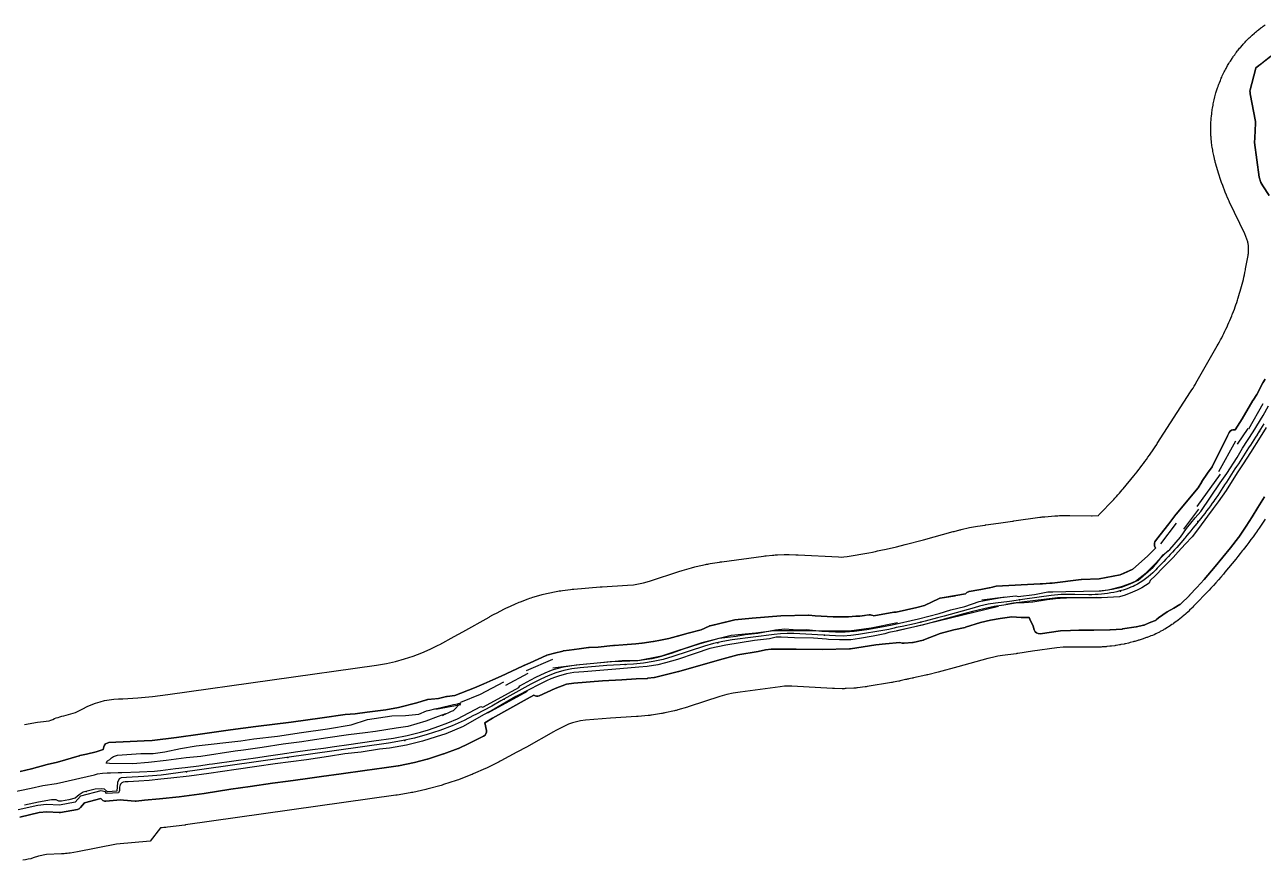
# Model space of a CAD drawing. Header units: inches. Extents: x 91426 to 118597, y 433843 to 446922.
# Drawn here: x 114299 to 115475, y 437360 to 438154 of the extents above; entities that cross this region are included whole.
import ezdxf

# ---------------------------------------------------------------- set-up
doc = ezdxf.new("R2010")
doc.units = ezdxf.units.IN
doc.header["$MEASUREMENT"] = 0
for name, color, linetype, true_color in [('As_waterkering_PWK', 7, 'Continuous', 0x8b0648), ('Beschermingszone_PWK', 7, 'Continuous', 0xde06d3), ('Kernzone_PWK', 7, 'Continuous', 0x33065f), ('Kruinlijnen_PWK', 7, 'Continuous', 0xda0676), ('Kunstwerken_PWK', 7, 'Continuous', 0x2f0602), ('Leggerbermen_PWK', 7, 'Continuous', 0xd60719), ('Referentiepunten_PWK', 7, 'Continuous', 0x7e0730)]:
    doc.layers.add(name, color=color, linetype=linetype, true_color=true_color)

msp = doc.modelspace()

# ---------------------------------------------------------------- linework, layer by layer
at = {"layer": 'As_waterkering_PWK'}
for points in [[(115475.5804, 437774.9307), (115474.0664, 437772.3456), (115472.5193, 437769.7753), (115470.9415, 437767.2237), (115469.3372, 437764.6975), (115469.1662, 437764.4321), (115467.7067, 437762.1704), (115466.0801, 437759.6497), (115464.4535, 437757.1289), (115462.8269, 437754.6082), (115462.6324, 437754.3068), (115461.2003, 437752.0874), (115459.5737, 437749.5667), (115457.9471, 437747.0459), (115456.3205, 437744.5252), (115454.6939, 437742.0045), (115453.0673, 437739.4837), (115451.4407, 437736.963), (115449.8141, 437734.4422), (115448.1875, 437731.9215), (115446.5609, 437729.4007), (115444.9343, 437726.88), (115443.3077, 437724.3592), (115441.6811, 437721.8385), (115440.0545, 437719.3177), (115439.321, 437718.181), (115438.4279, 437716.797), (115437.4713, 437715.3145), (115436.7981, 437714.2747), (115435.1562, 437711.7675), (115433.4943, 437709.2699), (115431.8139, 437706.7847), (115430.1153, 437704.3119), (115428.4013, 437701.8558), (115428.355, 437701.7899), (115426.6635, 437699.4042), (115424.9107, 437696.9697), (115423.1399, 437694.548), (115421.3513, 437692.1396), (115419.545, 437689.7443), (115417.7221, 437687.3639), (115416.5294, 437685.8257), (115415.8776, 437684.9915), (115414.0208, 437682.6394), (115412.1446, 437680.2985), (115410.2584, 437677.9802), (115410.2512, 437677.9714), (115408.3493, 437675.6513), (115406.4474, 437673.3313), (115404.7389, 437671.2471), (115404.5455, 437671.0112), (115402.6436, 437668.6911), (115400.7417, 437666.371), (115400.0819, 437665.5661), (115398.8321, 437664.0536), (115396.9001, 437661.7623), (115394.9388, 437659.4922), (115392.9505, 437657.2458), (115390.9353, 437655.0234), (115388.8954, 437652.8271), (115387.4567, 437651.3096), (115386.8269, 437650.6508), (115384.9653, 437648.7035), (115384.7538, 437648.4823), (115382.6808, 437646.3138), (115380.6077, 437644.1453), (115378.5346, 437641.9768), (115376.4615, 437639.8083), (115374.3885, 437637.6399), (115372.9547, 437636.1401), (115372.2986, 437635.462), (115370.1715, 437633.3729), (115367.9513, 437631.3555), (115365.6545, 437629.4258), (115363.2846, 437627.5867), (115360.845, 437625.841), (115358.3396, 437624.1912), (115355.772, 437622.6399), (115354.9518, 437622.1875)], [(115354.9518, 437622.1875), (115353.1573, 437621.1957), (115351.6233, 437620.4065), (115350.392, 437619.9656), (115347.5996, 437618.9221), (115347.4428, 437618.8635), (115344.7747, 437617.9095), (115341.9225, 437616.9829), (115339.0429, 437616.142), (115336.1394, 437615.3879), (115333.2145, 437614.7212), (115330.2709, 437614.1425), (115327.3114, 437613.6523), (115324.3384, 437613.2512), (115321.3547, 437612.9394), (115318.3631, 437612.7173), (115315.3661, 437612.585), (115312.3855, 437612.5429), (115312.13, 437612.5434), (115309.3665, 437612.5524), (115296.22, 437612.5953), (115291.3616, 437612.6112), (115283.0329, 437612.6148), (115273.5862, 437611.8558), (115248.6775, 437608.3051), (115234.2577, 437606.0561), (115220.9711, 437604.3912), (115213.7524, 437603.4103), (115205.7798, 437601.4756), (115200.4949, 437600.1002), (115172.1243, 437592.2783), (115165.8206, 437590.6183), (115153.9047, 437587.4803), (115144.0543, 437584.9424), (115132.225, 437582.3578), (115126.4335, 437581.229), (115124.5605, 437580.6454), (115119.3925, 437579.4908), (115113.97, 437578.4357), (115090.7785, 437574.5847), (115083.5305, 437573.6518), (115076.2336, 437573.2507), (115068.927, 437573.3836), (115029.3098, 437575.554), (115023.0561, 437575.7007), (115016.8054, 437575.4561), (115010.5823, 437574.8211), (114970.8945, 437569.5128), (114961.9457, 437568.0393), (114953.1022, 437566.0276), (114944.3965, 437563.4852), (114914.3768, 437553.7239), (114905.2019, 437551.0605), (114895.8761, 437548.9866), (114886.4372, 437547.5105), (114876.9235, 437546.6383), (114851.649, 437545.1309), (114826.4479, 437543.0412), (114818.6542, 437542.0856), (114810.9596, 437540.5215), (114803.4113, 437538.3585), (114796.0561, 437535.6099), (114788.9392, 437532.2926), (114781.5074, 437528.4666), (114779.6281, 437527.4822), (114776.7359, 437525.9001), (114751.2282, 437511.58), (114742.4929, 437506.7897), (114727.3951, 437498.7051), (114725.2645, 437497.6478)], [(114725.2645, 437497.6478), (114716.1996, 437493.0666), (114704.7356, 437487.9963), (114693.0318, 437483.5071), (114681.1177, 437479.6101), (114669.0232, 437476.3152), (114656.7788, 437473.6308), (114644.4152, 437471.5634), (114444.7156, 437443.2976), (114428.3811, 437441.2592), (114411.9883, 437439.7597), (114395.555, 437438.8006), (114390.6825, 437438.6196), (114388.6667, 437437.4986), (114387.0606, 437434.2393), (114386.5475, 437425.8442), (114377.5517, 437425.1827), (114374.6412, 437427.8286), (114371.4662, 437428.2254), (114365.91, 437427.8286), (114354.5329, 437424.9181), (114350.5641, 437422.5369), (114346.9922, 437419.3619), (114340.7745, 437417.6421), (114333.763, 437416.4515), (114331.2495, 437416.3192), (114328.7359, 437417.6421), (114324.5026, 437417.6421), (114312.0671, 437415.3931), (114298.838, 437412.4827)]]:
    msp.add_lwpolyline(points, dxfattribs=at)
at = {"layer": 'Beschermingszone_PWK'}
for points in [[(114298.7196, 437489.1958), (114311.1551, 437491.4448, -0.03719025), (114322.2359, 437492.6078, -0.048722838), (114335.9449, 437497.5782), (114347.322, 437500.4887), (114352.2163, 437503.0453), (114354.2321, 437504.1663, -0.118139208), (114387.8979, 437513.5679), (114391.9774, 437513.7194), (114406.3858, 437514.5604), (114420.3193, 437515.8349), (114434.816, 437517.6439), (114632.9734, 437545.6915), (114642.5544, 437547.2935), (114651.1244, 437549.1724), (114659.5893, 437551.4785), (114667.9281, 437554.206), (114676.1196, 437557.3481), (114684.0958, 437560.8757), (114691.6801, 437564.7087), (114693.0149, 437565.3711), (114706.7587, 437572.7307), (114714.8389, 437577.1616), (114740.0208, 437591.2989, -0.002747343), (114740.7417, 437591.6984), (114743.6338, 437593.2805, -0.00451528), (114744.828, 437593.9198), (114746.9422, 437595.0272), (114754.6098, 437598.9747, -0.009817884), (114757.2542, 437600.2711), (114764.3712, 437603.5883, -0.01963746), (114769.8024, 437605.8647), (114777.1576, 437608.6133, -0.019637628), (114782.7507, 437610.4566), (114790.299, 437612.6196, -0.01963737), (114796.0194, 437614.0184), (114803.7141, 437615.5825, -0.019637616), (114809.5267, 437616.5281), (114817.3204, 437617.4837, -0.009818019), (114820.2501, 437617.7847), (114845.4512, 437619.8744, -0.005790515), (114847.1839, 437619.9979), (114871.2659, 437621.4342), (114877.2105, 437621.9792), (114881.9275, 437622.7168), (114886.5881, 437623.7533), (114892.3209, 437625.4175), (114921.2046, 437634.8093, -0.007559025), (114923.3714, 437635.4778), (114932.0771, 437638.0203, -0.015119444), (114936.4665, 437639.1594), (114945.3099, 437641.171, -0.015119028), (114949.76, 437642.0427), (114958.7089, 437643.5163, -0.00755912), (114960.9517, 437643.8508), (115000.6395, 437649.1591, -0.007820606), (115002.9694, 437649.4338), (115009.1925, 437650.0687, -0.015642561), (115013.8725, 437650.3987), (115020.1232, 437650.6433, -0.015642308), (115024.8146, 437650.6801), (115031.0683, 437650.5334, -0.007820789), (115033.4126, 437650.4417), (115071.6611, 437648.3463), (115074.8555, 437648.2882), (115076.6761, 437648.3882), (115079.8448, 437648.7961), (115100.6621, 437652.2529), (115104.0508, 437652.9123), (115105.3206, 437653.196, -0.023221823), (115112.0856, 437654.8438), (115117.0445, 437655.8103), (115126.6873, 437657.9171), (115134.9986, 437660.0586), (115152.607, 437664.6955), (115180.5607, 437672.4025, -0.003603913), (115181.605, 437672.6824), (115186.8899, 437674.0578, -0.004136595), (115188.0934, 437674.3604), (115196.066, 437676.2951, -0.0257553), (115203.6535, 437677.7272), (115210.8721, 437678.7082, -0.002601602), (115211.646, 437678.8093), (115223.814, 437680.334), (115237.1199, 437682.4092, -0.003280312), (115238.0932, 437682.5545), (115263.002, 437686.1052, -0.015355921), (115267.5794, 437686.6149), (115277.026, 437687.3739, -0.020156862), (115283.0658, 437687.6148), (115291.5005, 437687.6111), (115311.975, 437687.5446), (115312.7506, 437687.5555), (115318.4546, 437687.7314), (115318.5241, 437687.7854), (115318.6565, 437687.9011), (115319.0315, 437688.2694), (115333.1359, 437703.023), (115334.2036, 437704.1492), (115335.6773, 437705.7358), (115337.0879, 437707.2915), (115338.4797, 437708.8639), (115339.8526, 437710.453), (115341.2545, 437712.1156), (115342.1732, 437713.2275), (115352.1686, 437725.4206), (115353.7937, 437727.418), (115355.3242, 437729.3277), (115356.894, 437731.3162), (115357.3457, 437731.8942), (115358.314, 437733.143), (115359.8302, 437735.123), (115361.3036, 437737.0768), (115362.7625, 437739.0413), (115364.2069, 437741.0166), (115365.6386, 437743.005), (115367.0124, 437744.9427), (115368.4522, 437747.0055), (115369.8378, 437749.0225), (115371.2084, 437751.0497), (115372.564, 437753.0869), (115373.9475, 437755.1995), (115374.4835, 437756.0274), (115406.1233, 437805.0597), (115407.3888, 437807.0515), (115408.4933, 437808.8376), (115409.5762, 437810.6368), (115410.693, 437812.5437), (115411.2065, 437813.4389), (115431.3709, 437848.829), (115432.376, 437850.6097), (115433.4904, 437852.626), (115434.6215, 437854.7198), (115434.9952, 437855.4229), (115435.6027, 437856.5795), (115436.7319, 437858.7698), (115436.9965, 437859.2913), (115437.6769, 437860.6482), (115438.7066, 437862.7438), (115439.6877, 437864.7901), (115440.7661, 437867.0973), (115441.5872, 437868.902), (115442.5246, 437871.0117), (115443.4291, 437873.1012), (115444.3134, 437875.1994), (115445.2043, 437877.3714), (115445.6931, 437878.5897), (115445.9837, 437879.3244), (115446.8443, 437881.5435), (115447.647, 437883.6742), (115448.4292, 437885.8125), (115449.1907, 437887.9583), (115449.9314, 437890.1113), (115450.6009, 437892.1198), (115451.027, 437893.4599), (115451.4041, 437894.6097), (115452.0287, 437896.6117), (115452.686, 437898.7916), (115453.3221, 437900.9778), (115453.9372, 437903.17), (115454.5311, 437905.3681), (115455.1037, 437907.5717), (115455.6551, 437909.7808), (115456.1852, 437911.9951), (115456.6939, 437914.2144), (115457.1812, 437916.4386), (115457.647, 437918.6673), (115458.1087, 437920.9879), (115458.3166, 437922.0737), (115460.6745, 437934.5434), (115460.8786, 437935.7561), (115460.9989, 437936.6167), (115461.0948, 437937.4804), (115461.166, 437938.3464), (115461.2126, 437939.2142), (115461.2346, 437940.0829), (115461.2319, 437940.9519), (115461.2044, 437941.8204), (115461.1438, 437942.8309), (115461.0846, 437943.4773), (115460.9744, 437944.4165), (115460.8487, 437945.2763), (115460.6986, 437946.1322), (115460.5242, 437946.9835), (115460.3865, 437947.5707), (115457.4761, 437955.2531), (115443.1877, 437985.3842), (115442.7125, 437986.397, -0.004235182), (115442.1827, 437987.5518), (115440.9499, 437990.2997, -0.00640067), (115440.1864, 437992.0615), (115439.0289, 437994.8291, -0.006401146), (115438.3107, 437996.61), (115437.2245, 437999.4063, -0.006400741), (115436.5522, 438001.2049), (115435.5378, 438004.0281, -0.006400948), (115434.9118, 438005.8434), (115433.9649, 438008.7072, -0.003423145), (115433.6492, 438009.6844), (115433.4856, 438010.2031), (115432.6776, 438012.8532), (115430.1688, 438021.3477, -0.003287266), (115429.8957, 438022.2953), (115429.5799, 438023.4185, -0.011668309), (115428.7116, 438026.8091), (115428.0292, 438029.7586, -0.016762546), (115427.0608, 438034.6918), (115426.5821, 438037.6526, -0.016762596), (115425.9463, 438042.6396), (115425.6644, 438045.6539, -0.011659109), (115425.4199, 438049.1426), (115425.3669, 438050.2777, -0.008384661), (115425.2918, 438052.7918), (115425.268, 438054.609, -0.013479408), (115425.324, 438058.6517), (115425.4471, 438061.6666, -0.016762662), (115425.8205, 438066.6801), (115426.1434, 438069.662, -0.016762246), (115426.8518, 438074.6391), (115427.3737, 438077.5927, -0.016762347), (115428.4139, 438082.5112), (115429.1326, 438085.4232, -0.01676249), (115430.5, 438090.261), (115431.4237, 438093.1547, -0.009827431), (115432.3751, 438095.9449), (115432.5288, 438096.368, -0.008382579), (115433.4265, 438098.7169), (115434.3593, 438101.04, -0.015313133), (115436.2004, 438105.2477), (115437.4897, 438107.9646, -0.01676246), (115439.796, 438112.4317), (115441.2606, 438115.0492, -0.016762608), (115443.861, 438119.3518), (115445.5143, 438121.8909, -0.011191282), (115447.4085, 438124.6624), (115447.9684, 438125.4435, -0.008385022), (115449.4679, 438127.463), (115450.6824, 438129.0426, -0.013947257), (115453.3238, 438132.2866), (115455.2918, 438134.5705, -0.016762584), (115458.6994, 438138.2668), (115460.8051, 438140.4027, -0.016762389), (115464.4526, 438143.8624), (115466.6967, 438145.8524, -0.016762495), (115470.5678, 438149.06), (115472.9402, 438150.8952, -0.016762414), (115477.0175, 438153.8362)], [(115476.8291, 437817.2604), (115474.8244, 437813.7421), (115468.9159, 437802.6374), (115465.461, 437797.3339, 0.013566188), (115465.3191, 437797.1027), (115455.2159, 437779.5844), (115448.5252, 437769.1247), (115447.906, 437769.2197, 0.325668764), (115442.6758, 437766.5136), (115441.0855, 437763.3331), (115426.4284, 437733.8374), (115422.0542, 437727.8256), (115416.7971, 437719.96, 0.01059522), (115416.6831, 437719.7814), (115413.1768, 437714.0211), (115392.2517, 437689.115, 0.018668553), (115392.0224, 437688.8205), (115385.4602, 437679.7075), (115377.0842, 437669.4892), (115372.6697, 437663.737, 0.257517408), (115371.9456, 437658.9615), (115372.7155, 437656.8758), (115365.3198, 437649.1194), (115351.2726, 437636.8146), (115339.1538, 437631.3781), (115319.141, 437627.6852), (115302.5162, 437627.0741), (115302.2822, 437627.0636), (115274.4933, 437623.4199), (115272.4544, 437623.3222), (115265.4298, 437622.9376), (115265.1966, 437622.9237), (115263.1499, 437622.8086), (115221.604, 437620.4722), (115218.7908, 437619.8858), (115217.8609, 437619.6922), (115215.0637, 437619.1096), (115214.8467, 437619.0658), (115206.8438, 437617.3976), (115205.0329, 437617.0832), (115195.9756, 437615.5042), (115195.4816, 437615.414), (115195.0327, 437615.2384, 0.073861284), (115193.7579, 437614.508), (115192.3772, 437613.419), (115183.2273, 437611.608), (115168.3313, 437609.1969, 0.051872579), (115167.3325, 437608.9268), (115167.1783, 437608.8673), (115153.2458, 437602.4122), (115146.0486, 437600.4455), (115146.1266, 437600.4692), (115126.3865, 437595.8518), (115126.2669, 437595.8534), (115125.2904, 437595.8665, 0.046405267), (115124.3672, 437595.7932), (115105.308, 437592.4823), (115103.1694, 437593.2177, 0.119474185), (115100.8238, 437593.4373), (115092.0473, 437592.1608), (115088.7446, 437592.2594, 0.030885037), (115088.1278, 437592.2397), (115081.2624, 437591.5948), (115066.6467, 437591.4294), (115049.7077, 437592.4639), (115043.5693, 437592.9653), (115043.3065, 437592.9842), (115017.0237, 437592.3462), (114989.8681, 437590.3114), (114989.7487, 437590.2991), (114973.1462, 437588.5906), (114970.8198, 437588.077), (114949.7353, 437583.0081, 0.020063483), (114949.3494, 437582.8987), (114948.9975, 437582.7834), (114941.448, 437579.0265), (114929.0177, 437575.8793), (114910.6702, 437570.9039), (114910.5301, 437570.8751), (114902.7386, 437569.2744), (114902.6404, 437569.2542), (114896.1486, 437568.2189), (114895.6325, 437568.1366), (114885.3059, 437566.4897), (114885.0708, 437566.4676), (114879.4354, 437565.9381), (114858.8659, 437564.3426), (114857.9747, 437564.2484), (114857.6805, 437564.0769), (114857.5727, 437564.2059), (114843.6015, 437562.7291), (114834.8749, 437562.3996, 0.025406057), (114834.3691, 437562.3547), (114825.3243, 437561.0863), (114815.9837, 437559.7378), (114810.6512, 437559.0972, 0.031312763), (114810.0359, 437558.9839), (114801.9181, 437556.9561), (114794.8573, 437555.0413, 0.042384644), (114794.0623, 437554.7515), (114779.0904, 437547.8077), (114773.0707, 437545.2449), (114771.6476, 437544.639), (114771.5551, 437544.5997), (114751.4813, 437535.0831), (114743.6271, 437531.8126), (114735.058, 437527.71), (114726.0182, 437523.9469), (114707.409, 437516.648), (114700.1149, 437515.9599), (114699.7652, 437515.9269), (114699.4235, 437515.8453), (114691.9321, 437514.057), (114689.1342, 437513.7459), (114681.4563, 437512.8923, 0.045944455), (114680.5581, 437512.7078), (114671.2108, 437509.8738), (114654.0241, 437505.3286), (114641.7701, 437503.263), (114624.0601, 437500.9581), (114612.7372, 437499.5153), (114603.3933, 437498.6867, 0.014806409), (114603.0993, 437498.6518), (114581.5049, 437495.4396), (114552.081, 437491.4952), (114518.3437, 437487.32), (114494.238, 437484.1912), (114465.5402, 437480.0387), (114443.0887, 437476.8607), (114420.0375, 437474.0682), (114412.3358, 437473.6447), (114399.0777, 437473.1262), (114378.7319, 437472.0073, 0.333742407), (114374.1352, 437468.1419), (114373.5318, 437465.534), (114366.8321, 437463.2679), (114357.5661, 437460.9451), (114351.1923, 437459.6443, 0.020501712), (114350.7944, 437459.546), (114330.0086, 437453.4943), (114320.1628, 437451.1384), (114305.3569, 437447.0403), (114294.6862, 437444.5373)], [(114294.2947, 437401.3589), (114312.5384, 437405.5289), (114319.8626, 437406.3427), (114331.666, 437405.573, 0.061901564), (114332.8972, 437405.6451), (114348.929, 437408.5983, 0.174086748), (114351.85, 437410.2976), (114355.7713, 437414.9607), (114371.2646, 437418.9933), (114371.2741, 437418.9766, 0.291168291), (114376.0233, 437416.474), (114389.771, 437417.5995), (114392.6766, 437417.4914), (114403.9884, 437416.5612, 0.046316402), (114404.9127, 437416.5709), (114412.5589, 437417.3619), (114426.8379, 437418.6841), (114445.4606, 437420.5463), (114469.28, 437423.74), (114494.5863, 437427.7148), (114513.0598, 437430.4858), (114534.2031, 437433.3931), (114549.269, 437435.5075), (114565.4206, 437437.6258), (114580.8925, 437439.8739), (114599.4297, 437442.2572), (114622.0762, 437445.7005), (114640.1435, 437448.2062), (114653.4807, 437449.9229, 0.019872352), (114653.8724, 437449.9893), (114668.9537, 437453.1643, 0.013278405), (114669.212, 437453.2258), (114681.1183, 437456.4008, 0.010081291), (114681.312, 437456.4567), (114696.6578, 437461.2192, 0.013129161), (114696.9064, 437461.3036), (114710.5325, 437466.3307, 0.021898705), (114710.9362, 437466.5), (114720.6517, 437471.0859), (114734.7365, 437478.2003, 0.334827228), (114737.3929, 437483.6042), (114735.9872, 437490.9407), (114743.2526, 437495.1256), (114776.1192, 437513.6048), (114782.4185, 437517.0324, 0.277712706), (114787.54, 437516.4321), (114802.8055, 437523.3427), (114813.3754, 437527.3969), (114820.5309, 437528.379), (114847.7283, 437530.671), (114866.0505, 437531.5178), (114879.5229, 437532.5956), (114890.1382, 437533.0538, 0.024700806), (114890.6298, 437533.0994), (114896.561, 437533.9468, 0.022908719), (114897.0109, 437534.0322), (114919.774, 437539.447, 0.011644077), (114919.9992, 437539.5062), (114958.6053, 437550.612), (114976.1363, 437555.4727), (114995.3149, 437558.6039, 0.014204944), (114995.5938, 437558.6577), (115002.4199, 437560.1746), (115007.8416, 437560.6565), (115031.6704, 437560.7875), (115056.5791, 437560.5225), (115082.3219, 437561.0533, 0.035265197), (115083.0234, 437561.1174), (115107.2087, 437565.0606), (115116.4248, 437565.9693), (115129.9846, 437567.2019), (115132.0924, 437566.5605, 0.094922213), (115133.9633, 437566.3612), (115141.9008, 437567.0226, 0.037988004), (115142.6499, 437567.1427), (115152.0426, 437569.3917, 0.033884367), (115152.6887, 437569.5936), (115168.4251, 437575.706), (115181.2866, 437579.05), (115191.9152, 437581.412, 0.024406434), (115192.3857, 437581.5409), (115206.692, 437586.223), (115216.1636, 437588.2708), (115225.1171, 437589.9577), (115236.4808, 437591.5811), (115245.1723, 437590.8362, 0.018173076), (115245.5352, 437590.8183), (115252.7662, 437590.7256), (115253.5357, 437589.1385), (115256.613, 437582.5154), (115257.6485, 437579.0103, 0.373581293), (115263.1739, 437575.4806), (115282.5903, 437578.3474), (115291.9401, 437578.6036), (115300.0474, 437578.7954), (115314.0507, 437578.6967), (115329.3823, 437579.0553, 0.012606794), (115329.6341, 437579.0675), (115341.099, 437579.9152, 0.020295754), (115341.5021, 437579.9615), (115354.4194, 437581.9796, 0.012284582), (115354.6611, 437582.0235), (115361.5208, 437583.4434, 0.061207267), (115362.676, 437583.8344), (115366.826, 437585.8322), (115371.8687, 437587.7993, 0.084787881), (115373.3119, 437588.6664), (115375.6708, 437590.6951), (115383.9289, 437596.2489), (115390.12, 437599.783), (115395.9829, 437603.2226, 0.062357011), (115396.968, 437603.9795), (115404.9489, 437611.8695, 0.010534724), (115405.0956, 437612.0207), (115411.931, 437619.3731), (115418.8648, 437627.0628), (115429.3442, 437639.3216), (115443.8927, 437657.1103), (115451.6178, 437667.0066, 0.016394945), (115451.8109, 437667.2715), (115458.8752, 437677.6591), (115464.5536, 437686.4935), (115469.9162, 437695.3733), (115476.3326, 437705.5705)], [(115476.8844, 437684.2212), (115475.0182, 437681.4168), (115473.1313, 437678.6262), (115471.224, 437675.8495), (115469.3505, 437673.1647), (115469.1968, 437672.9463), (115467.3468, 437670.337), (115465.3799, 437667.6051), (115463.3915, 437664.8859), (115461.3831, 437662.1814), (115459.3548, 437659.4918), (115457.3275, 437656.8444), (115455.9852, 437655.1134), (115455.2, 437654.1084), (115453.1518, 437651.5139), (115451.0452, 437648.8854), (115448.9195, 437646.2734), (115438.6877, 437633.7918), (115437.2172, 437632.0123), (115434.9317, 437629.3018), (115432.5782, 437626.5777), (115430.1922, 437623.882), (115427.774, 437621.2151), (115425.3565, 437618.6124), (115423.6706, 437616.834), (115408.9919, 437601.4797), (115408.2308, 437600.6931, -0.006362489), (115407.3344, 437599.79), (115405.2073, 437597.7009, -0.009705637), (115403.7964, 437596.368), (115401.5763, 437594.3506, -0.00970525), (115400.1148, 437593.0735), (115397.818, 437591.1438, -0.00970535), (115396.308, 437589.9244), (115393.9381, 437588.0853, -0.009705752), (115392.3819, 437586.9253), (115389.9424, 437585.1796, -0.009705197), (115388.3424, 437584.081), (115385.8369, 437582.4312, -0.009705123), (115384.1955, 437581.3955), (115381.6279, 437579.8442, -0.00984805), (115379.9225, 437578.8592), (115377.3443, 437577.4351, -0.007439932), (115376.0315, 437576.7348), (115374.4975, 437575.9456, -0.032851539), (115368.4769, 437573.3325), (115367.5712, 437573.0082), (115364.9459, 437572.0272, -0.003564773), (115364.2763, 437571.7824), (115361.6083, 437570.8284, -0.007315542), (115360.2236, 437570.3561), (115357.3714, 437569.4295, -0.007499959), (115355.9381, 437568.9875), (115353.0585, 437568.1466, -0.00750035), (115351.6125, 437567.7478), (115348.709, 437566.9936, -0.007500356), (115347.2517, 437566.6383), (115344.3268, 437565.9716, -0.007499728), (115342.8596, 437565.6603), (115339.916, 437565.0816, -0.00749997), (115338.4401, 437564.8143), (115335.4805, 437564.3242, -0.007500119), (115333.9972, 437564.1014), (115331.0242, 437563.7002, -0.007500039), (115329.5349, 437563.522), (115326.5513, 437563.2102, -0.00750018), (115325.0573, 437563.0767), (115322.0656, 437562.8546, -0.007500049), (115320.5683, 437562.7659), (115317.5713, 437562.6336, -0.00750009), (115316.072, 437562.59), (115313.0914, 437562.5479, -0.004047143), (115312.282, 437562.543), (115291.2694, 437562.6112), (115285.0274, 437562.614), (115279.1218, 437562.1395), (115256.0584, 437558.8518), (115241.9627, 437556.6534, -0.007515153), (115240.4744, 437556.4441), (115227.4459, 437554.8116), (115223.0388, 437554.2127), (115217.9727, 437552.9833), (115213.437, 437551.8029), (115185.1359, 437544.0001), (115166.5088, 437539.0949), (115156.5295, 437536.5237, -0.00926455), (115154.7271, 437536.0947), (115142.8978, 437533.5101, -0.005654727), (115141.7903, 437533.2812), (115138.6252, 437532.6643, -0.016336563), (115135.4623, 437531.8484), (115130.2944, 437530.6938, -0.006906317), (115128.9424, 437530.4113), (115123.5199, 437529.3562, -0.006906425), (115122.1606, 437529.1111), (115098.9691, 437525.2601, -0.009136881), (115097.1614, 437524.9937), (115089.9133, 437524.0609, -0.018275992), (115086.2746, 437523.7271), (115078.9778, 437523.3261, -0.018275681), (115075.3245, 437523.259), (115068.0178, 437523.3918, -0.009136838), (115066.1918, 437523.4584), (115027.3555, 437525.5861), (115023.4479, 437525.6778), (115020.3241, 437525.5555), (115016.4356, 437525.1588), (114978.2724, 437520.0544), (114971.5616, 437518.9494), (114965.6673, 437517.6085), (114959.1388, 437515.7019), (114929.838, 437506.1745, -0.007962586), (114928.316, 437505.7062), (114919.1411, 437503.0428, -0.015926639), (114916.0561, 437502.2529), (114906.7303, 437500.1789, -0.015926988), (114903.6012, 437499.587), (114894.1623, 437498.1109, -0.01592688), (114891.0019, 437497.7193), (114881.4882, 437496.8471, -0.007963183), (114879.9002, 437496.727), (114855.2039, 437495.2541), (114831.5583, 437493.2934), (114826.6892, 437492.6964), (114822.8448, 437491.9149), (114819.0736, 437490.8342), (114815.3988, 437489.461), (114810.9524, 437487.3885), (114804.5508, 437484.0928), (114803.2281, 437483.4), (114800.9731, 437482.1664), (114775.4878, 437467.8588), (114766.3156, 437462.8291), (114750.9983, 437454.6269, -0.007748827), (114749.621, 437453.9166), (114747.6541, 437452.9405), (114738.7522, 437448.4417, -0.012883518), (114736.4237, 437447.3393), (114724.9596, 437442.269, -0.01253724), (114722.6421, 437441.3127), (114710.9383, 437436.8235, -0.012537078), (114708.5758, 437435.9846), (114696.6617, 437432.0876, -0.012537137), (114694.2601, 437431.3682), (114682.1656, 437428.0734, -0.012537044), (114679.731, 437427.4752), (114667.4866, 437424.7908, -0.012537399), (114665.025, 437424.3154), (114652.6614, 437422.2481, -0.006268083), (114651.4225, 437422.0569), (114451.7228, 437393.791, -0.00411554), (114450.9069, 437393.6824), (114434.5724, 437391.6441, -0.014482859), (114427.8429, 437391.0013), (114418.0442, 437378.5644), (114386.0863, 437375.6753), (114349.145, 437368.3477), (114342.1335, 437367.1571, -0.028911989), (114336.3911, 437366.5206), (114333.8776, 437366.3883), (114319.6373, 437365.8628), (114312.1521, 437364.2161), (114307.1089, 437362.535, -0.050626536), (114297.2542, 437360.3252)]]:
    msp.add_lwpolyline(points, format="xyb", dxfattribs=at)
msp.add_lwpolyline([(115482.4322, 438123.9191), (115473.967, 438117.4551), (115469.4667, 438114.0187), (115468.1473, 438113.0113), (115467.7116, 438111.3588), (115467.7101, 438111.3528), (115462.5964, 438091.9545), (115462.5915, 438091.9358), (115462.311, 438090.8719), (115462.5145, 438089.7711), (115462.7973, 438088.2415), (115467.6606, 438061.9342), (115467.8463, 438060.2839), (115467.224, 438046.4799), (115466.7737, 438041.8892), (115471.1305, 438008.9478), (115472.7847, 438003.9231), (115474.7885, 438000.8473), (115480.8559, 437991.5338)], dxfattribs=at)
at = {"layer": 'Kernzone_PWK'}
msp.add_lwpolyline([(115480.8559, 437991.5338), (115474.7885, 438000.8473), (115472.7847, 438003.9231), (115471.1305, 438008.9478), (115466.7737, 438041.8892), (115467.224, 438046.4799), (115467.8463, 438060.2839), (115467.6606, 438061.9342), (115462.7973, 438088.2415), (115462.5145, 438089.7711), (115462.311, 438090.8719), (115462.5913, 438091.9352), (115462.5964, 438091.9545), (115467.7101, 438111.3528), (115467.7116, 438111.3588), (115468.1473, 438113.0113), (115469.4667, 438114.0187), (115482.4322, 438123.9191)], dxfattribs=at)
for points in [[(114294.6862, 437444.5373), (114305.3569, 437447.0403), (114320.1628, 437451.1384), (114330.0086, 437453.4943), (114350.7944, 437459.546, -0.020501712), (114351.1923, 437459.6443), (114357.5661, 437460.9451), (114366.8321, 437463.2679), (114373.5318, 437465.534), (114374.1352, 437468.1419, -0.333742406), (114378.7319, 437472.0073), (114399.0777, 437473.1262), (114412.3358, 437473.6447), (114420.0375, 437474.0682), (114443.0887, 437476.8607), (114465.5402, 437480.0387), (114494.238, 437484.1912), (114518.3437, 437487.32), (114552.081, 437491.4952), (114581.5049, 437495.4396), (114603.0993, 437498.6518, -0.01480641), (114603.3933, 437498.6867), (114612.7372, 437499.5153), (114624.0601, 437500.9581), (114641.7701, 437503.263), (114654.0241, 437505.3286), (114671.2108, 437509.8738), (114680.5581, 437512.7078, -0.045944455), (114681.4563, 437512.8923), (114691.9321, 437514.057), (114699.4235, 437515.8453), (114699.7652, 437515.9269), (114700.1149, 437515.9599), (114707.409, 437516.648), (114726.0182, 437523.9469), (114735.058, 437527.71), (114743.6271, 437531.8126), (114751.4813, 437535.0831), (114771.5551, 437544.5997), (114771.6476, 437544.639), (114779.0904, 437547.8077), (114794.0623, 437554.7515, -0.042384644), (114794.8573, 437555.0413), (114801.9181, 437556.9561), (114810.0359, 437558.9839, -0.031312763), (114810.6512, 437559.0972), (114815.9837, 437559.7378), (114825.3243, 437561.0863), (114834.3691, 437562.3547, -0.025406057), (114834.8749, 437562.3996), (114843.6015, 437562.7291), (114857.5727, 437564.2059), (114857.6805, 437564.0769), (114857.9747, 437564.2484), (114858.8659, 437564.3426), (114866.5589, 437564.9393), (114867.011, 437564.9744), (114879.4354, 437565.9381), (114885.0708, 437566.4676), (114885.3059, 437566.4897), (114895.6325, 437568.1366), (114896.1486, 437568.2189), (114902.6404, 437569.2542), (114902.7386, 437569.2744), (114910.5301, 437570.8751), (114910.6702, 437570.9039), (114922.363, 437574.0747), (114929.0177, 437575.8793), (114929.0502, 437575.8877), (114941.448, 437579.0265), (114948.9977, 437582.783), (114949.3494, 437582.8987, -0.020063482), (114949.7353, 437583.0081), (114952.5582, 437583.6867), (114970.8198, 437588.077), (114973.1462, 437588.5906), (114989.7487, 437590.2991), (114989.8681, 437590.3114), (115017.0237, 437592.3462), (115043.3065, 437592.9842), (115043.5693, 437592.9653), (115049.7077, 437592.4639), (115055.3013, 437592.1223), (115066.6467, 437591.4294), (115081.2624, 437591.5948), (115088.1278, 437592.2397, -0.030885037), (115088.7446, 437592.2594), (115092.0473, 437592.1608), (115096.5279, 437592.8125), (115098.0731, 437593.0372), (115100.8238, 437593.4373, -0.119066853), (115103.1618, 437593.2203), (115103.1694, 437593.2177), (115103.8869, 437592.9709), (115105.308, 437592.4823), (115124.3672, 437595.7932), (115124.5373, 437595.8198), (115124.5421, 437595.8204, -0.037539004), (115125.2904, 437595.8665), (115126.2669, 437595.8534), (115126.3865, 437595.8518), (115146.1266, 437600.4692), (115146.0486, 437600.4455), (115153.2458, 437602.4122), (115167.1783, 437608.8673), (115167.3325, 437608.9268, -0.051872579), (115168.3313, 437609.1969), (115182.5522, 437611.4987), (115183.2273, 437611.608), (115192.3772, 437613.419), (115193.7579, 437614.508, -0.073861284), (115195.0327, 437615.2384), (115195.4816, 437615.414), (115195.9756, 437615.5042), (115205.0329, 437617.0832), (115206.8438, 437617.3976), (115214.8467, 437619.0658), (115215.0637, 437619.1096), (115217.8609, 437619.6922), (115218.7908, 437619.8858), (115221.604, 437620.4722), (115263.1499, 437622.8086), (115265.1966, 437622.9237), (115265.4298, 437622.9376), (115272.4544, 437623.3222), (115274.4933, 437623.4199), (115302.2822, 437627.0636), (115302.5162, 437627.0741), (115319.141, 437627.6852), (115339.1538, 437631.3781), (115342.2503, 437632.7673), (115351.2726, 437636.8146), (115365.3198, 437649.1194), (115372.7155, 437656.8758), (115371.9456, 437658.9615, -0.257517408), (115372.6697, 437663.737), (115377.0842, 437669.4892), (115385.4602, 437679.7075), (115392.0224, 437688.8205, -0.018668553), (115392.2517, 437689.115), (115413.1768, 437714.0211), (115416.6831, 437719.7814, -0.01059522), (115416.7971, 437719.96), (115422.0542, 437727.8256), (115426.4284, 437733.8374), (115441.0855, 437763.3331), (115442.6758, 437766.5136, -0.325668764), (115447.906, 437769.2197), (115448.5252, 437769.1247), (115455.2159, 437779.5844), (115465.3191, 437797.1027, -0.013566188), (115465.461, 437797.3339), (115468.9159, 437802.6374), (115474.8244, 437813.7421), (115476.8291, 437817.2604)], [(115476.3326, 437705.5705), (115469.9162, 437695.3733), (115464.5536, 437686.4935), (115458.8752, 437677.6591), (115451.8109, 437667.2715, -0.016394939), (115451.6178, 437667.0066), (115443.8927, 437657.1103), (115429.3442, 437639.3216), (115418.8648, 437627.0628), (115411.931, 437619.3731), (115405.0956, 437612.0207, -0.010534741), (115404.9489, 437611.8695), (115396.968, 437603.9795, -0.062357011), (115395.9829, 437603.2226), (115390.12, 437599.783), (115383.9289, 437596.2489), (115375.6708, 437590.6951), (115373.3119, 437588.6664, -0.084787881), (115371.8687, 437587.7993), (115366.826, 437585.8322), (115362.676, 437583.8344, -0.061207268), (115361.5208, 437583.4434), (115354.6611, 437582.0235, -0.012284559), (115354.4194, 437581.9796), (115341.5021, 437579.9615, -0.020295766), (115341.099, 437579.9152), (115329.6341, 437579.0675, -0.012606794), (115329.3823, 437579.0553), (115314.0507, 437578.6967), (115300.0474, 437578.7954), (115291.9401, 437578.6036), (115282.5903, 437578.3474), (115263.1739, 437575.4806, -0.373581293), (115257.6485, 437579.0103), (115256.613, 437582.5154), (115253.5357, 437589.1385), (115252.7662, 437590.7256), (115245.5352, 437590.8183, -0.018173094), (115245.1723, 437590.8362), (115236.4808, 437591.5811), (115225.1171, 437589.9577), (115216.1636, 437588.2708), (115206.692, 437586.223), (115192.3857, 437581.5409, -0.024406433), (115191.9152, 437581.412), (115181.2866, 437579.05), (115168.4251, 437575.706), (115152.6887, 437569.5936, -0.033884372), (115152.0426, 437569.3917), (115142.6499, 437567.1427, -0.037988003), (115141.9008, 437567.0226), (115133.9633, 437566.3612, -0.094922219), (115132.0924, 437566.5605), (115129.9846, 437567.2019), (115116.4248, 437565.9693), (115107.2087, 437565.0606), (115083.0234, 437561.1174, -0.03526519), (115082.3219, 437561.0533), (115056.5791, 437560.5225), (115031.6704, 437560.7875), (115007.8416, 437560.6565), (115002.4199, 437560.1746), (114995.5938, 437558.6577, -0.014204944), (114995.3149, 437558.6039), (114976.1363, 437555.4727), (114958.6053, 437550.612), (114919.9992, 437539.5062, -0.011644111), (114919.774, 437539.447), (114897.0109, 437534.0322, -0.022908707), (114896.561, 437533.9468), (114890.6298, 437533.0994, -0.024700798), (114890.1382, 437533.0538), (114879.5229, 437532.5956), (114866.0505, 437531.5178), (114847.7283, 437530.671), (114820.5309, 437528.379), (114813.3754, 437527.3969), (114802.8055, 437523.3427), (114787.54, 437516.4321, -0.277712705), (114782.4185, 437517.0324), (114776.1192, 437513.6048), (114743.2526, 437495.1256), (114735.9872, 437490.9407), (114737.3929, 437483.6042, -0.334827228), (114734.7365, 437478.2003), (114720.6517, 437471.0859), (114710.9362, 437466.5, -0.021898714), (114710.5325, 437466.3307), (114696.9064, 437461.3036, -0.013129161), (114696.6578, 437461.2192), (114681.312, 437456.4567, -0.010081286), (114681.1183, 437456.4008), (114669.212, 437453.2258, -0.013278408), (114668.9537, 437453.1643), (114653.8724, 437449.9893, -0.019872352), (114653.4807, 437449.9229), (114640.1435, 437448.2062), (114622.0762, 437445.7005), (114599.4297, 437442.2572), (114580.8925, 437439.8739), (114565.4206, 437437.6258), (114549.269, 437435.5075), (114534.2031, 437433.3931), (114513.0598, 437430.4858), (114494.5863, 437427.7148), (114469.28, 437423.74), (114445.4606, 437420.5463), (114426.8379, 437418.6841), (114412.5589, 437417.3619), (114404.9127, 437416.5709, -0.046316402), (114403.9884, 437416.5612), (114392.6766, 437417.4914), (114389.771, 437417.5995), (114376.0233, 437416.474, -0.291168291), (114371.2741, 437418.9766), (114371.2646, 437418.9933), (114355.7713, 437414.9607), (114351.85, 437410.2976, -0.174086748), (114348.929, 437408.5983), (114332.8972, 437405.6451, -0.061901569), (114331.666, 437405.573), (114319.8626, 437406.3427), (114312.5384, 437405.5289), (114294.2947, 437401.3589, -0.028784663)]]:
    msp.add_lwpolyline(points, format="xyb", dxfattribs=at)
at = {"layer": 'Kruinlijnen_PWK'}
for points in [[(114269.3435, 437421.5481, 0), (114304.93, 437428.8241, 0), (114316.1748, 437431.2054, 0), (114329.1394, 437433.322, 0), (114358.3196, 437439.7694, 0), (114365.0772, 437441.406, 0), (114368.1822, 437442.3395, 0), (114372.6801, 437443.1332, 0), (114377.3104, 437443.3978, 0), (114380.3531, 437443.3978, 0), (114387.5968, 437443.5472, 0), (114391.0801, 437443.6818, 0), (114408.0674, 437444.3265, 0), (114422.0443, 437444.9996, 0), (114428.0186, 437445.4781, 0), (114442.1419, 437447.3099, 0), (114451.3791, 437448.2806, 0), (114464.2509, 437450.1025, 0), (114474.1475, 437451.5372, 0), (114477.3218, 437451.9526, 0), (114499.8956, 437455.1477, 0), (114517.9965, 437457.7098, 0), (114532.5699, 437459.7725, 0), (114541.4811, 437461.0338, 0), (114558.4601, 437463.437, 0), (114572.1751, 437465.3783, 0), (114582.5587, 437466.848, 0), (114592.9679, 437468.3213, 0), (114606.8297, 437470.2834, 0), (114630.446, 437473.6261, 0), (114649.249, 437476.3526, 0), (114662.1459, 437478.8238, 0), (114674.7776, 437481.953, 0), (114682.4546, 437484.2017, 0), (114692.1949, 437487.5401, 0), (114700.8571, 437490.8691, 0), (114709.845, 437494.5602, 0), (114732.0505, 437506.1916, 0), (114734.07, 437505.8217, 0), (114748.6623, 437513.6816, 0), (114768.0587, 437524.3985, 0), (114769.1322, 437526.0562, 0), (114779.5733, 437531.6929, 0), (114784.2975, 437534.1208, 0), (114793.0641, 437538.3227, 0), (114799.1495, 437540.7039, 0), (114801.9457, 437541.8234, 0), (114810.7119, 437543.9591, 0), (114822.4889, 437546.017, 0), (114839.4839, 437547.4569, 0), (114845.6738, 437548.0843, 0), (114854.847, 437549.0783, 0), (114866.0916, 437549.3191, 0), (114881.0855, 437550.1054, 0), (114889.6542, 437551.1939, 0), (114894.647, 437551.9794, 0), (114901.3351, 437553.378, 0), (114914.0435, 437557.2845, 0), (114923.5633, 437560.6543, 0), (114940.2239, 437566.0717, 0), (114958.518, 437571.1638, 0), (114974.522, 437573.2608, 0), (114983.1126, 437574.5881, 0), (114994.9848, 437575.9371, 0), (115012.0238, 437579.0671, 0), (115020.8318, 437580.0133, 0), (115028.7877, 437579.3358, 0), (115034.4549, 437579.0793, 0), (115041.2627, 437579.3876, 0), (115055.7875, 437577.8591, 0), (115069.0178, 437577.1342, 0), (115078.1931, 437577.2708, 0), (115086.5019, 437577.9764, 0), (115098.5451, 437579.606, 0), (115110.8974, 437581.7269, 0), (115122.6319, 437583.932, 0), (115147.5998, 437589.5875, 0), (115167.3179, 437594.8113, 0), (115178.3789, 437598.2726, 0), (115191.6946, 437601.3375, 0), (115205.3271, 437606.0534, 0), (115215.4353, 437607.8516, 0), (115226.3579, 437609.8747, 0), (115240.0997, 437611.3294, 0), (115242.4725, 437610.8038, 0), (115257.8628, 437612.6197, 0), (115264.1556, 437613.9936, 0), (115270.5572, 437615.2704, 0), (115275.339, 437615.3662, 0), (115287.765, 437615.515, 0), (115321.2976, 437616.1658, 0), (115331.648, 437617.6809, 0), (115340.3935, 437619.787, 0), (115348.7152, 437622.7369, 0), (115356.2808, 437626.4624, 0), (115370.4157, 437638.7398, 0), (115373.2982, 437641.9262, 0), (115380.1792, 437650.3409, 0), (115386.3403, 437655.5865, 0), (115396.4323, 437667.0365, 0), (115402.157, 437675.383, 0), (115410.542, 437685.469, 0), (115415.7047, 437691.4999, 0), (115424.873, 437705.06, 0), (115434.079, 437718.713, 0), (115440.4566, 437727.7586, 0), (115450.3713, 437742.8817, 0), (115455.472, 437751.71, 0), (115465.5297, 437767.3673, 0), (115474.8634, 437782.728, 0), (115479.9589, 437791.8675, 0)], [(115477.8386, 437771.3664, 0), (115472.0633, 437762.0055, 0), (115462.8459, 437747.7213, 0), (115456.0886, 437736.7679, 0), (115450.9175, 437729.2358, 0), (115447.1221, 437723.3541, 0), (115439.8687, 437711.5206, 0), (115432.2516, 437700.8205, 0), (115427.6085, 437694.306, 0), (115422.2336, 437687.0874, 0), (115413.5043, 437675.2829, 0), (115407.4903, 437667.4668, 0), (115400.8637, 437660.6458, 0), (115394.2751, 437653.1241, 0), (115389.4928, 437648.0127, 0), (115379.8185, 437637.8931, 0), (115372.8363, 437630.7356, 0), (115367.5495, 437626.1512, 0), (115366.8378, 437623.3941, 0), (115359.7705, 437619.1165, 0), (115355.4289, 437616.7559, 0), (115350.9571, 437614.7792, 0), (115343.9874, 437612.1711, 0), (115338.6521, 437610.3506, 0), (115321.4483, 437609.4628, 0), (115314.3725, 437609.4904, 0), (115304.927, 437609.5272, 0), (115294.5604, 437609.5301, 0), (115282.1699, 437609.0548, 0), (115277.7133, 437608.7167, 0), (115269.8861, 437607.5246, 0), (115256.4327, 437605.5541, 0), (115248.1188, 437604.8313, 0), (115239.8139, 437604.3363, 0), (115228.8158, 437602.5159, 0), (115219.5042, 437601.345, 0), (115209.6514, 437599.1769, 0), (115198.9183, 437596.6379, 0), (115191.6904, 437594.636, 0), (115178.9596, 437591.1071, 0), (115162.78, 437586.7027, 0), (115151.1181, 437583.7347, 0), (115136.0291, 437580.1986, 0), (115127.9284, 437578.1334, 0), (115119.6633, 437576.7044, 0), (115115.5847, 437575.3074, 0), (115104.8093, 437573.1132, 0), (115091.805, 437570.9539, 0), (115083.5703, 437569.7192, 0), (115072.5356, 437569.6103, 0), (115062.2728, 437569.9979, 0), (115060.2775, 437570.1347, 0), (115048.1229, 437571.1311, 0), (115029.9989, 437571.6602, 0), (115017.4312, 437572.1894, 0), (115012.637, 437572.343, 0), (115006.1636, 437570.5264, 0), (114991.983, 437568.9618, 0), (114964.7913, 437564.6616, 0), (114949.6977, 437561.4737, 0), (114935.6811, 437556.7396, 0), (114918.6871, 437551.0094, 0), (114907.5389, 437547.6538, 0), (114900.1133, 437545.7706, 0), (114890.1161, 437544.2806, 0), (114882.0336, 437543.7083, 0), (114863.9488, 437542.1079, 0), (114829.875, 437539.401, 0), (114820.4092, 437538.5647, 0), (114813.4464, 437537.2547, 0), (114805.7252, 437535.1648, 0), (114802.8809, 437534.2175, 0), (114798.488, 437532.6341, 0), (114794.5193, 437530.782, 0), (114790.6556, 437528.9585, 0), (114786.2965, 437526.7144, 0), (114778.9687, 437522.8522, 0), (114765.415, 437515.833, 0), (114744.8684, 437503.8085, 0), (114734.643, 437498.3324, 0), (114715.445, 437487.269, 0), (114698.9651, 437480.4759, 0), (114689.7451, 437477.3878, 0), (114676.7496, 437473.2647, 0), (114661.383, 437469.7232, 0), (114645.288, 437466.8867, 0), (114635.823, 437465.876, 0), (114618.5624, 437463.0295, 0), (114602.9183, 437461.3294, 0), (114587.39, 437458.9272, 0), (114566.6109, 437455.5599, 0), (114551.7125, 437453.8216, 0), (114536.8568, 437451.7563, 0), (114519.5169, 437449.4097, 0), (114499.7254, 437446.5379, 0), (114473.664, 437442.7181, 0), (114455.2112, 437440.1522, 0), (114437.7505, 437438.4012, 0), (114428.2284, 437437.2206, 0), (114417.2789, 437436.1697, 0), (114407.3069, 437435.4231, 0), (114397.3221, 437434.8753, 0), (114394.324, 437434.7759, 0), (114392.3661, 437434.4322, 0), (114391.7286, 437434.1312, 0), (114391.0531, 437433.6759, 0), (114390.4605, 437433.1168, 0), (114389.9666, 437432.469, 0), (114389.5844, 437431.7496, 0), (114389.3241, 437430.9776, 0), (114388.9903, 437429.6346, 0), (114388.8644, 437426.4892, 0), (114388.026, 437424.4801, 0), (114376.7204, 437423.5545, 0), (114375.6621, 437425.4066, 0), (114371.1642, 437426.2003, 0), (114351.8495, 437421.1732, 0), (114346.9547, 437415.3524, 0), (114331.8735, 437412.5743, 0), (114319.7026, 437413.368, 0), (114311.3682, 437412.442, 0), (114292.8473, 437408.2086, 0)]]:
    msp.add_polyline3d(points, dxfattribs=at)
at = {"layer": 'Kunstwerken_PWK'}
for p, q in [((115461.4503, 437770.1053), (115474.9915, 437794.264)), ((115450.55, 437755.3691), (115460.7964, 437770.3478)), ((115432.8416, 437729.5936), (115448.949, 437758.6337)), ((115412.4432, 437696.263), (115434.5039, 437726.9739)), ((115399.6117, 437674.6858), (115413.8282, 437693.8539)), ((115377.9, 437660.9536), (115392.5635, 437680.3317)), ((115230.163, 437610.099), (115207.951, 437607.319)), ((114775.4204, 437540.5311), (114800.4346, 437551.3733)), ((114755.8113, 437526.5475), (114776.8989, 437538.1059)), ((114738.6833, 437500.3084), (114776.4298, 437520.932)), ((114689.2092, 437503.6775), (114713.2396, 437508.2101))]:
    msp.add_line(p, q, dxfattribs=at)
for points in [[(115319.201, 437616.1723), (115327.7829, 437617.2704), (115341.4875, 437620.4836), (115349.2448, 437623.4419), (115353.871, 437625.3788), (115358.2531, 437628.8961), (115363.7815, 437633.3726), (115384.4124, 437654.0695)], [(115316.689, 437609.9489), (115279.621, 437609.543), (115237.912, 437604.597), (115230.6347, 437603.1459)], [(115223.806, 437601.394), (115144.235, 437582.041), (115127.038, 437578.144)], [(115127.868, 437585.701), (115102.761, 437580.848), (115081.935, 437577.768), (115035.013, 437578.166), (115010.321, 437578.304), (114993.352, 437576.026), (114969.707, 437573.781), (114942.107, 437566.798), (114903.524, 437554.254), (114881.1, 437549.786), (114866.16, 437549.659), (114825.879, 437545.996), (114800.57, 437542.78)], [(114712.9591, 437510.4703), (114731.6159, 437518.1637), (114753.7966, 437529.6987)]]:
    msp.add_lwpolyline(points, dxfattribs=at)
at = {"layer": 'Leggerbermen_PWK'}
msp.add_lwpolyline([(114673.277, 437499.1967), (114680.4113, 437502.1784), (114681.6879, 437502.5539), (114681.9446, 437502.6108), (114683.5453, 437502.9655), (114688.3848, 437504.038), (114693.0906, 437505.0809), (114706.1766, 437508.2013), (114710.1112, 437508.9216), (114710.5475, 437509.0408), (114713.1496, 437509.6622), (114705.7126, 437502.3027), (114703.7907, 437501.4608), (114703.2569, 437501.2346), (114701.2661, 437500.3909), (114695.8235, 437497.9033), (114698.6278, 437499.3113), (114691.6843, 437496.7718), (114679.7736, 437492.5312), (114662.906, 437487.2537), (114651.5829, 437485.6303), (114632.1902, 437482.7101), (114622.2889, 437481.3087), (114606.3926, 437479.5655), (114586.8032, 437476.5825), (114569.9587, 437473.9018), (114562.0377, 437472.7806), (114544.4619, 437470.5426), (114524.4127, 437467.4551), (114506.5904, 437464.9325), (114498.6693, 437463.8114), (114466.2303, 437458.8954), (114452.2969, 437457.5125), (114433.2838, 437455.0188), (114416.6092, 437453.2424), (114401.7551, 437451.7545), (114379.3611, 437452.053), (114376.4354, 437452.4507), (114377.6083, 437454.5839), (114379.6283, 437456.0143), (114381.3096, 437457.7197), (114383.2965, 437458.9267), (114387.0979, 437459.9878), (114409.0624, 437461.8224), (114420.9256, 437461.7777), (114432.0931, 437463.1532), (114447.0045, 437466.5695), (114461.7994, 437469.0802), (114504.2232, 437473.8752), (114516.5035, 437475.5124), (114538.8512, 437478.0374), (114561.8794, 437481.7928), (114586.4336, 437485.1675), (114608.9839, 437488.8115), (114624.5096, 437494.0368), (114647.6104, 437497.576), (114660.4872, 437497.6449)], close=True, dxfattribs=at)
at = {"layer": 'Referentiepunten_PWK'}
for p in [(115471.4354, 437767.527), (115413.0146, 437682.1518), (115339.5432, 437616.0236), (115243.5159, 437607.7336), (115149.8901, 437586.4925), (115058.2834, 437573.9667), (114957.0321, 437566.9216), (114869.2955, 437546.1834), (114754.3287, 437513.3206), (114660.0692, 437474.1908), (114548.79, 437457.7759), (114452.4693, 437444.1426), (114357.2873, 437425.6227)]:
    msp.add_point(p, dxfattribs=at)

doc.saveas('drawing.dxf')
